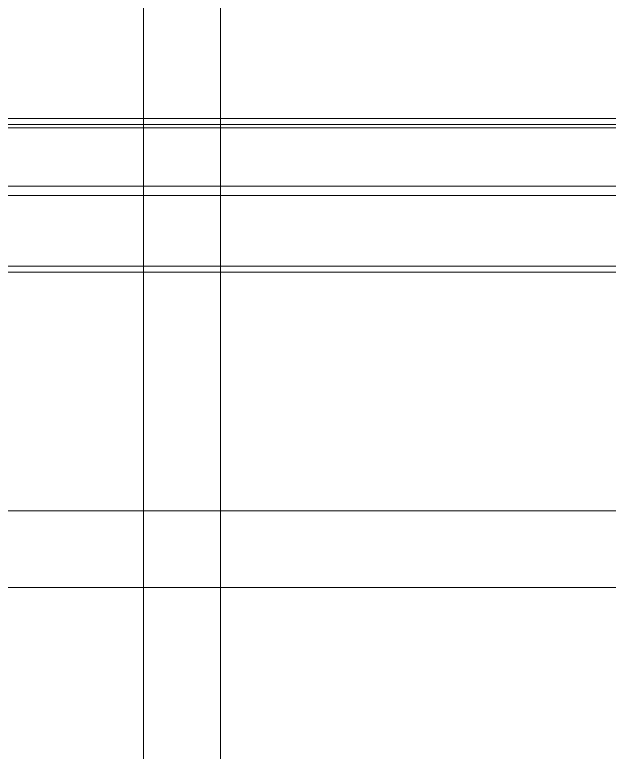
# Model space of a CAD drawing. Header units: millimetres. Extents: x 5343 to 29633, y -275 to 12336.
# Drawn here: x 20525.3 to 20912, y 4770.8 to 5250.3 of the extents above; entities that cross this region are included whole.
import ezdxf

# ---------------------------------------------------------------- set-up
doc = ezdxf.new("R2010")
doc.units = ezdxf.units.MM
doc.linetypes.add('HIDDEN', pattern=[0.375, 0.25, -0.125])

msp = doc.modelspace()

# ---------------------------------------------------------------- linework, layer by layer
at = {"linetype": 'HIDDEN', "lineweight": 0}
for p, q in [((20609.1, 5490.97), (20609.1, 4421.97)), ((20659.1, 4421.97), (20659.1, 5490.97)), ((21385.4, 5178.8), (20438.6, 5178.8)), ((21383.7, 5182.8), (20442.1, 5182.8)), ((21383.7, 5178.8), (20442.1, 5178.8)), ((21385.4, 5176.8), (20438.6, 5176.8)), ((21385.4, 5138.8), (20438.6, 5138.8)), ((21385.4, 5132.8), (20438.6, 5132.8)), ((21385.4, 5086.8), (20438.6, 5086.8)), ((21383.7, 5086.8), (20442.1, 5086.8)), ((21383.7, 5082.8), (20442.1, 5082.8)), ((21309.9, 4927.8), (20514.1, 4927.8)), ((20514.1, 4877.8), (21309.9, 4877.8))]:
    msp.add_line(p, q, dxfattribs=at)

doc.saveas('drawing.dxf')
